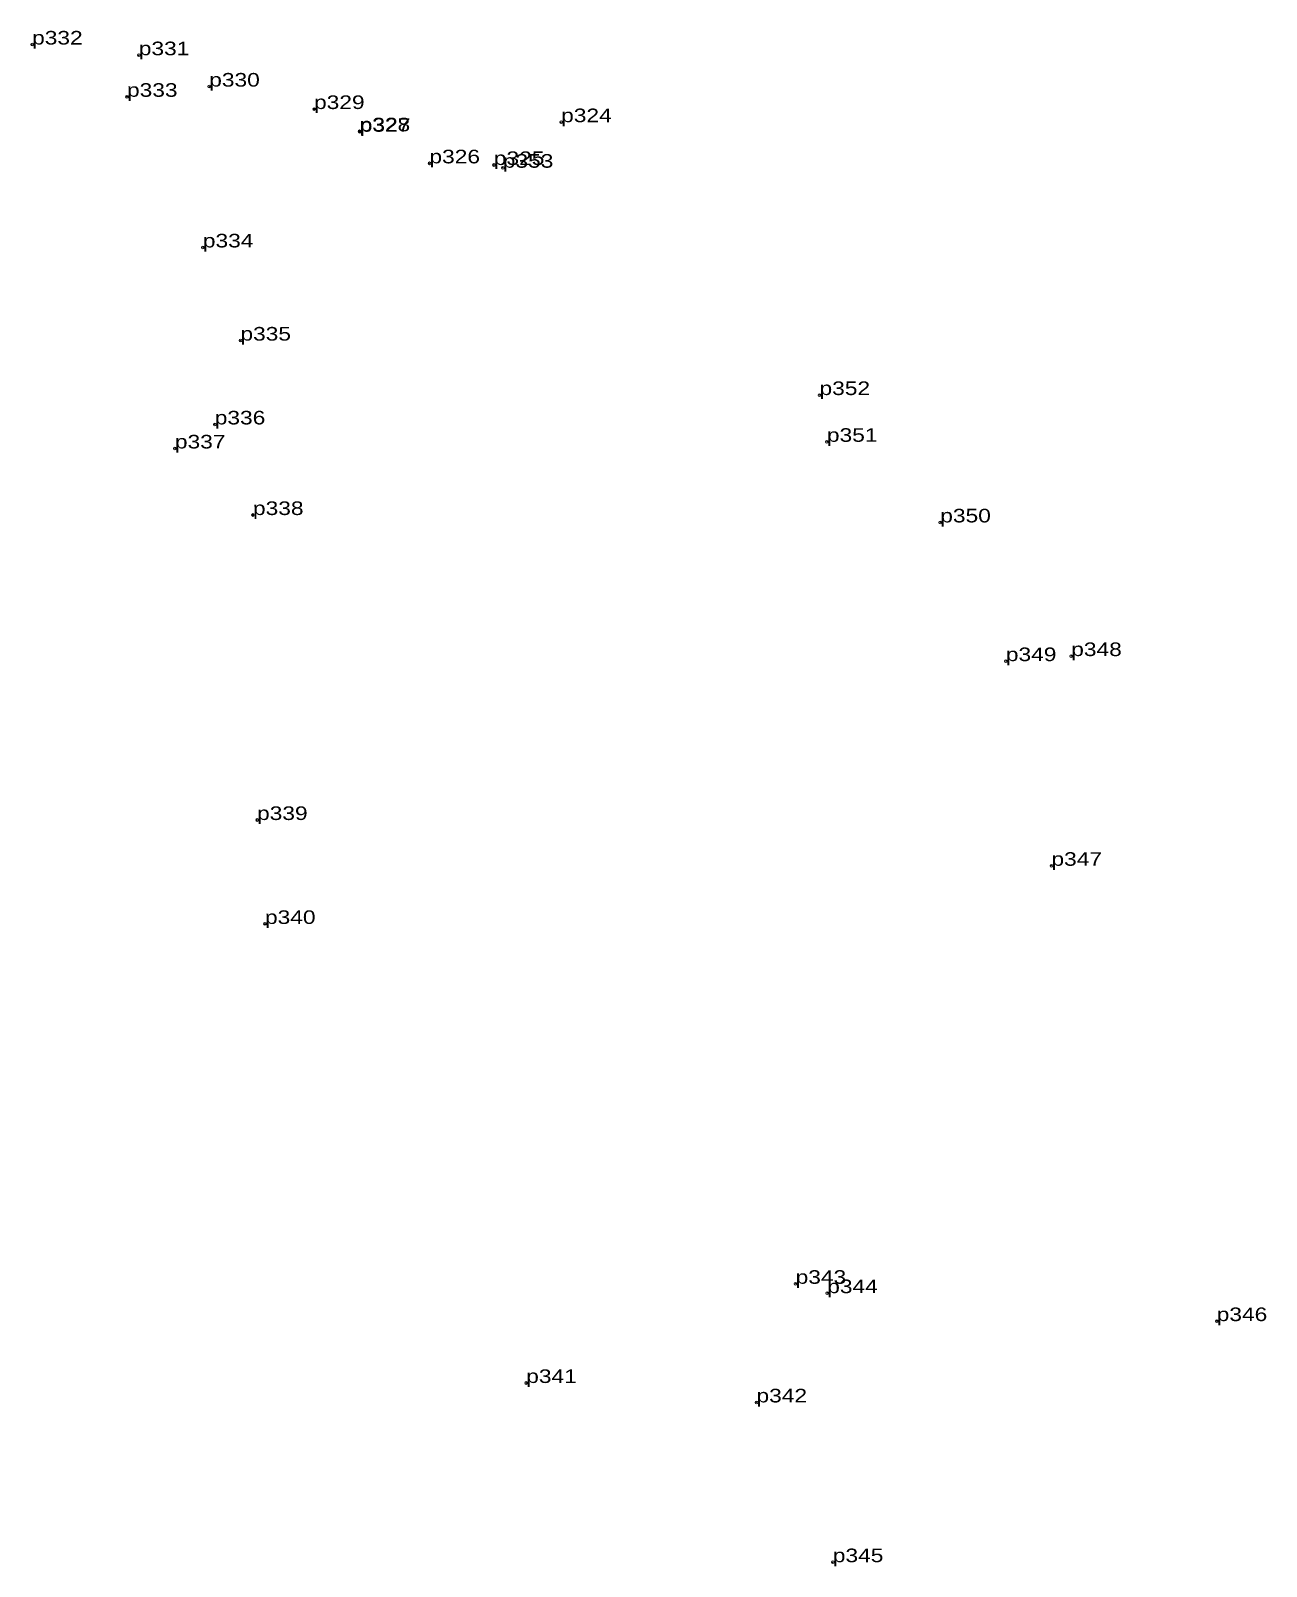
# Model space of a CAD drawing. Header units: metres. Extents: x 536275 to 560205, y 1827744 to 1849981.
# Drawn here: x 542813.4 to 542976.9, y 1837712.9 to 1837916.2 of the extents above; entities that cross this region are included whole.
import ezdxf

# ---------------------------------------------------------------- set-up
doc = ezdxf.new("R2010")
doc.units = ezdxf.units.M
doc.header["$LTSCALE"] = 0.72
doc.header["$PDMODE"] = 32
doc.header["$PDSIZE"] = 0.36
doc.layers.add('12', color=7, linetype='Continuous')
doc.layers.add('7', color=7, linetype='Continuous', lineweight=13)

msp = doc.modelspace()

# ---------------------------------------------------------------- linework, layer by layer
at = {"layer": '7'}
for p in [(542813.59, 1837914.37), (542827.71, 1837912.95), (542826.15, 1837907.45), (542837.03, 1837908.8), (542850.9, 1837905.83), (542883.6, 1837904.09), (542856.93, 1837902.88), (542856.96, 1837902.82), (542866.17, 1837898.64), (542874.69, 1837898.42), (542875.88, 1837898.06), (542836.19, 1837887.51), (542841.16, 1837875.18), (542917.79, 1837867.97), (542837.76, 1837864.08), (542832.49, 1837860.9), (542918.77, 1837861.78), (542842.82, 1837852.09), (542933.77, 1837851.11), (542942.45, 1837832.75), (542951.1, 1837833.42), (542843.36, 1837811.72), (542948.48, 1837805.66), (542844.41, 1837797.96), (542914.63, 1837750.33), (542918.81, 1837749.09), (542970.35, 1837745.39), (542878.98, 1837737.2), (542909.45, 1837734.63), (542919.55, 1837713.48)]:
    msp.add_point(p, dxfattribs=at)

# ---------------------------------------------------------------- texts
at = {"layer": '12', "width": 1.25}
for s, p in [('p332', (542813.59, 1837914.37)), ('p331', (542827.71, 1837912.95)), ('p330', (542837.03, 1837908.8)), ('p333', (542826.15, 1837907.45)), ('p329', (542850.9, 1837905.83)), ('p324', (542883.6, 1837904.09)), ('p328', (542856.93, 1837902.88)), ('p327', (542856.96, 1837902.82)), ('p326', (542866.17, 1837898.64)), ('p325', (542874.69, 1837898.42)), ('p353', (542875.88, 1837898.06)), ('p334', (542836.19, 1837887.51)), ('p335', (542841.16, 1837875.18)), ('p352', (542917.79, 1837867.97)), ('p336', (542837.76, 1837864.08)), ('p337', (542832.49, 1837860.9)), ('p351', (542918.77, 1837861.78)), ('p338', (542842.82, 1837852.09)), ('p350', (542933.77, 1837851.11)), ('p349', (542942.45, 1837832.75)), ('p348', (542951.1, 1837833.42)), ('p339', (542843.36, 1837811.72)), ('p347', (542948.48, 1837805.66)), ('p340', (542844.41, 1837797.96)), ('p343', (542914.63, 1837750.33)), ('p344', (542918.81, 1837749.09)), ('p346', (542970.35, 1837745.39)), ('p341', (542878.98, 1837737.2)), ('p342', (542909.45, 1837734.63)), ('p345', (542919.55, 1837713.48))]:
    msp.add_text(s, height=1.8, dxfattribs=at).set_placement(p)

doc.saveas('drawing.dxf')
